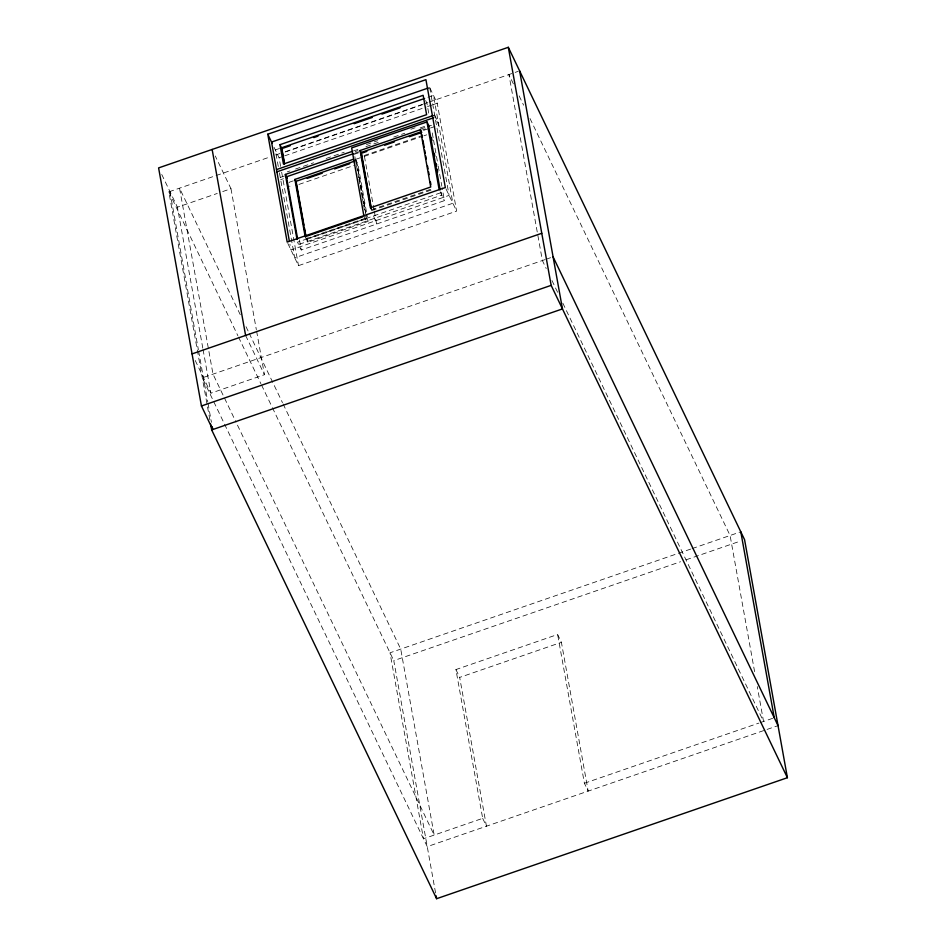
<?xml version="1.0" encoding="UTF-8"?>
<svg xmlns="http://www.w3.org/2000/svg" width="946" height="946" viewBox="0 0 946 946"><rect width="100%" height="100%" fill="white"/><g stroke="black" fill="none" stroke-linecap="round" stroke-linejoin="round"><path stroke-width="0.71" stroke-dasharray="4.73 3.55" d="M279.472 148.487L275.31 149.917L278.361 166.922M427.911 97.284L433.457 95.369L452.874 203.248L294.714 257.797L279.389 172.598M209.846 419.776L168.837 191.849L270.225 156.882M275.794 154.955L279.969 153.512M285.55 151.596L422.093 104.498M423.477 104.013L427.663 102.57M429.058 102.097L518.278 71.317M285.124 152.07L422.732 104.604M280.631 166.401L279.07 157.769L283.232 156.338M284.628 155.865L426.126 107.052M427.521 106.579L431.683 105.136M433.067 104.663L437.229 103.22L429.058 86.216M202.799 348.128L177.434 207.186L217.249 193.457M222.736 191.553L230.978 188.715L215.274 155.995M287.217 171.888L289.996 170.93M295.554 169.015L313.623 162.783M326.134 158.467L344.202 152.235M366.445 144.561L377.56 140.729M410.919 129.224L415.093 127.781M353.426 150.958L360.379 148.557M365.936 146.642L381.226 141.368M393.737 137.052L404.853 133.22M420.142 127.947L425.712 126.031M280.252 177.446L284.415 176.003M355.176 151.608L357.943 150.651M420.379 129.117L425.925 127.202M427.308 126.717L431.471 125.286M358.995 151.786L354.289 153.406L355.069 157.734M422.637 129.827L425.428 128.869M280.655 179.681L283.433 178.723M354.182 154.316L358.345 152.885M423.548 130.394L429.106 128.479M430.489 128.006L438.814 125.132L435.042 117.28M364.092 155.558L420.32 136.165M293.272 180.863L289.098 182.306L289.866 186.622M355.814 159.295L362.756 156.894M364.151 156.409L422.531 136.283M423.914 135.798L426.693 134.84M298.901 184.446L355.117 165.053M371.329 209.776L431.672 188.964M371.707 210.568L432.05 189.756M306.137 238.676L366.469 217.864M440.67 192.771L297.505 242.152L301.277 250.004L444.431 200.623L442.101 187.663M306.516 239.456L366.847 218.644L366.078 214.352M305.191 236.713L307.828 242.211L368.171 221.399L366.882 214.234M287.809 243.394L298.487 265.649L456.634 211.1L437.229 103.22M545.05 259.606L202.302 377.832L427.249 846.623L778.026 725.641M546.126 259.239L551.695 257.324M195.207 360.45L210.899 393.169L264.442 374.699L256.603 331.112M690.686 549.082L390.012 652.787L423.477 838.771L482.685 818.349L455.913 669.567L557.632 634.482L561.404 642.334L588.176 791.116L584.403 783.264L557.632 634.482M692.082 548.609L740.801 531.794M435.574 892.918L393.784 660.639L680.529 561.735M686.098 559.819L740.387 541.088M482.685 818.349L486.445 826.201L459.673 677.419L561.404 642.334M584.403 783.264L758.905 723.075M760.3 722.602L772.87 718.262M513.382 83.875L508.913 74.545L542.377 260.528L546.209 268.522M519.141 95.865L523.611 105.195M530.008 118.51L730.087 535.495L754.932 673.528M551.967 280.513L558.353 293.839M562.835 303.169L763.552 721.479L757.285 686.607M434.64 115.045L438.412 122.897M425.641 100.548L426.906 103.161L428.893 114.218M445.956 188.845L456.634 211.1M440.221 191.825L444.431 200.623M355.223 158.621L357.86 164.107L366.622 212.803M370.394 207.813L371.447 210.012M365.534 215.901L368.171 221.399M363.832 215.605L366.469 221.104L365.948 218.23M274.044 147.304L279.07 157.769M455.913 669.567L459.673 677.419M240.272 314.711L179.539 188.159L213.004 374.143L236.015 422.093M246.019 326.701L248.585 332.034M249.224 333.359L282.464 402.641M283.102 403.966L400.726 649.098L434.179 835.082L236.654 423.43M245.605 335.44L264.442 374.699M161.742 174.466L177.434 207.186M168.837 191.849L237.872 335.724M238.51 337.06L260.883 383.686M261.522 385.01L271.75 406.331M272.389 407.667L393.784 660.639M429.697 87.517L449.102 195.396L290.942 249.945L289.914 244.198M432.251 132.925L433.292 138.684M433.552 140.126L437.963 164.616M438.211 166.047L441.841 186.22M441.285 192.239L441.794 195.124L298.64 244.506L298.12 241.62M364.423 156.315L372.972 203.851M373.232 205.294L374.013 209.61M374.273 211.053L376.603 224.013L373.445 215.641M356.547 161.364L365.818 212.921M356.169 160.584L365.7 213.571M355.329 159.165L356.358 164.935M356.512 165.775L358.7 177.895M358.948 179.338L359.988 185.097M360.119 185.83L361.029 190.856M361.289 192.298L362.318 198.057M362.436 198.719L363.359 203.828M363.619 205.258L364.659 211.029M307.06 237.907L307.828 242.211M299.456 239.917L301.277 250.004M281.66 172.16L298.487 265.649M230.978 188.715L256.342 329.657M203.059 349.571L210.899 393.169M169.902 191.482L198.376 349.701M198.636 351.155L207.777 401.955M208.037 403.41L211.431 422.283"/><path stroke-width="1.42" d="M210.627 424.115L211.668 429.91L436.614 898.7L787.403 777.707L744.561 539.658L508.309 47.3L158.597 167.915L201.439 405.976L212.732 429.531L212.211 426.634M267.765 134.214L425.925 79.665L445.33 187.544L287.182 242.081L267.765 134.214L272.164 143.378M428.302 88.002L271.537 142.066L289.393 241.336M279.969 144.691L423.134 95.309L426.611 114.655L283.445 164.036L279.969 144.691L282.487 149.929M424.636 98.455L281.482 147.836L284.462 164.415M283.244 148.144L290.197 145.743M313.824 137.596L317.998 136.153M354.135 123.69L372.204 117.458M381.924 114.099L399.992 107.868M276.492 169.594L433.256 115.518M276.894 171.829L433.658 117.753M429.094 126.326L426.977 121.928L351.652 147.907L363.832 215.605M296.985 239.267L285.325 174.454L352.042 151.443M420.426 129.72L430.726 187.001L370.394 207.813L360.083 150.532L420.426 129.72L421.478 131.92M353.414 153.713L286.449 176.807L297.6 238.747M421.36 131.683L361.029 152.495L371.069 208.345M362.779 152.814L366.882 151.395M384.715 145.246L394.316 141.935M409.393 136.732L421.739 132.475M305.191 236.713L294.892 179.433L353.851 159.094M354.797 161.056L295.826 181.396L305.617 235.814M307.178 178.392L322.267 173.189M334.6 168.932L349.689 163.729M306.563 236.24L362.791 216.847M192.062 353.899L541.774 233.284M201.439 405.976L551.151 285.361L508.309 47.3M211.668 429.91L562.456 308.916L519.614 70.855M553.079 256.839L778.026 725.641M551.151 285.361L787.403 777.707M360.083 150.532L361.668 153.831M294.892 179.433L296.465 182.72M285.325 174.454L287.206 178.38M740.801 531.794L774.266 717.778M431.435 137.513L431.955 140.386M434.285 153.358L434.805 156.232M436.094 163.433L436.614 166.319M437.135 169.192L437.655 172.077M428.491 125.073L440.15 189.886M426.977 121.928L439.157 189.626M421.881 134.545L422.389 137.418M422.909 140.28L424.198 147.434M424.719 150.308L425.227 153.169M425.747 156.031L426.256 158.893M427.545 166.058L428.065 168.92M428.573 171.782L429.094 174.643M430.383 181.809L430.903 184.671M361.407 153.287L371.199 207.706M436.094 895.803L436.614 898.7M296.204 182.176L303.938 225.136M304.446 227.998L305.996 236.595M281.849 148.617L284.344 162.428M212.141 149.456L245.605 335.44"/></g></svg>
